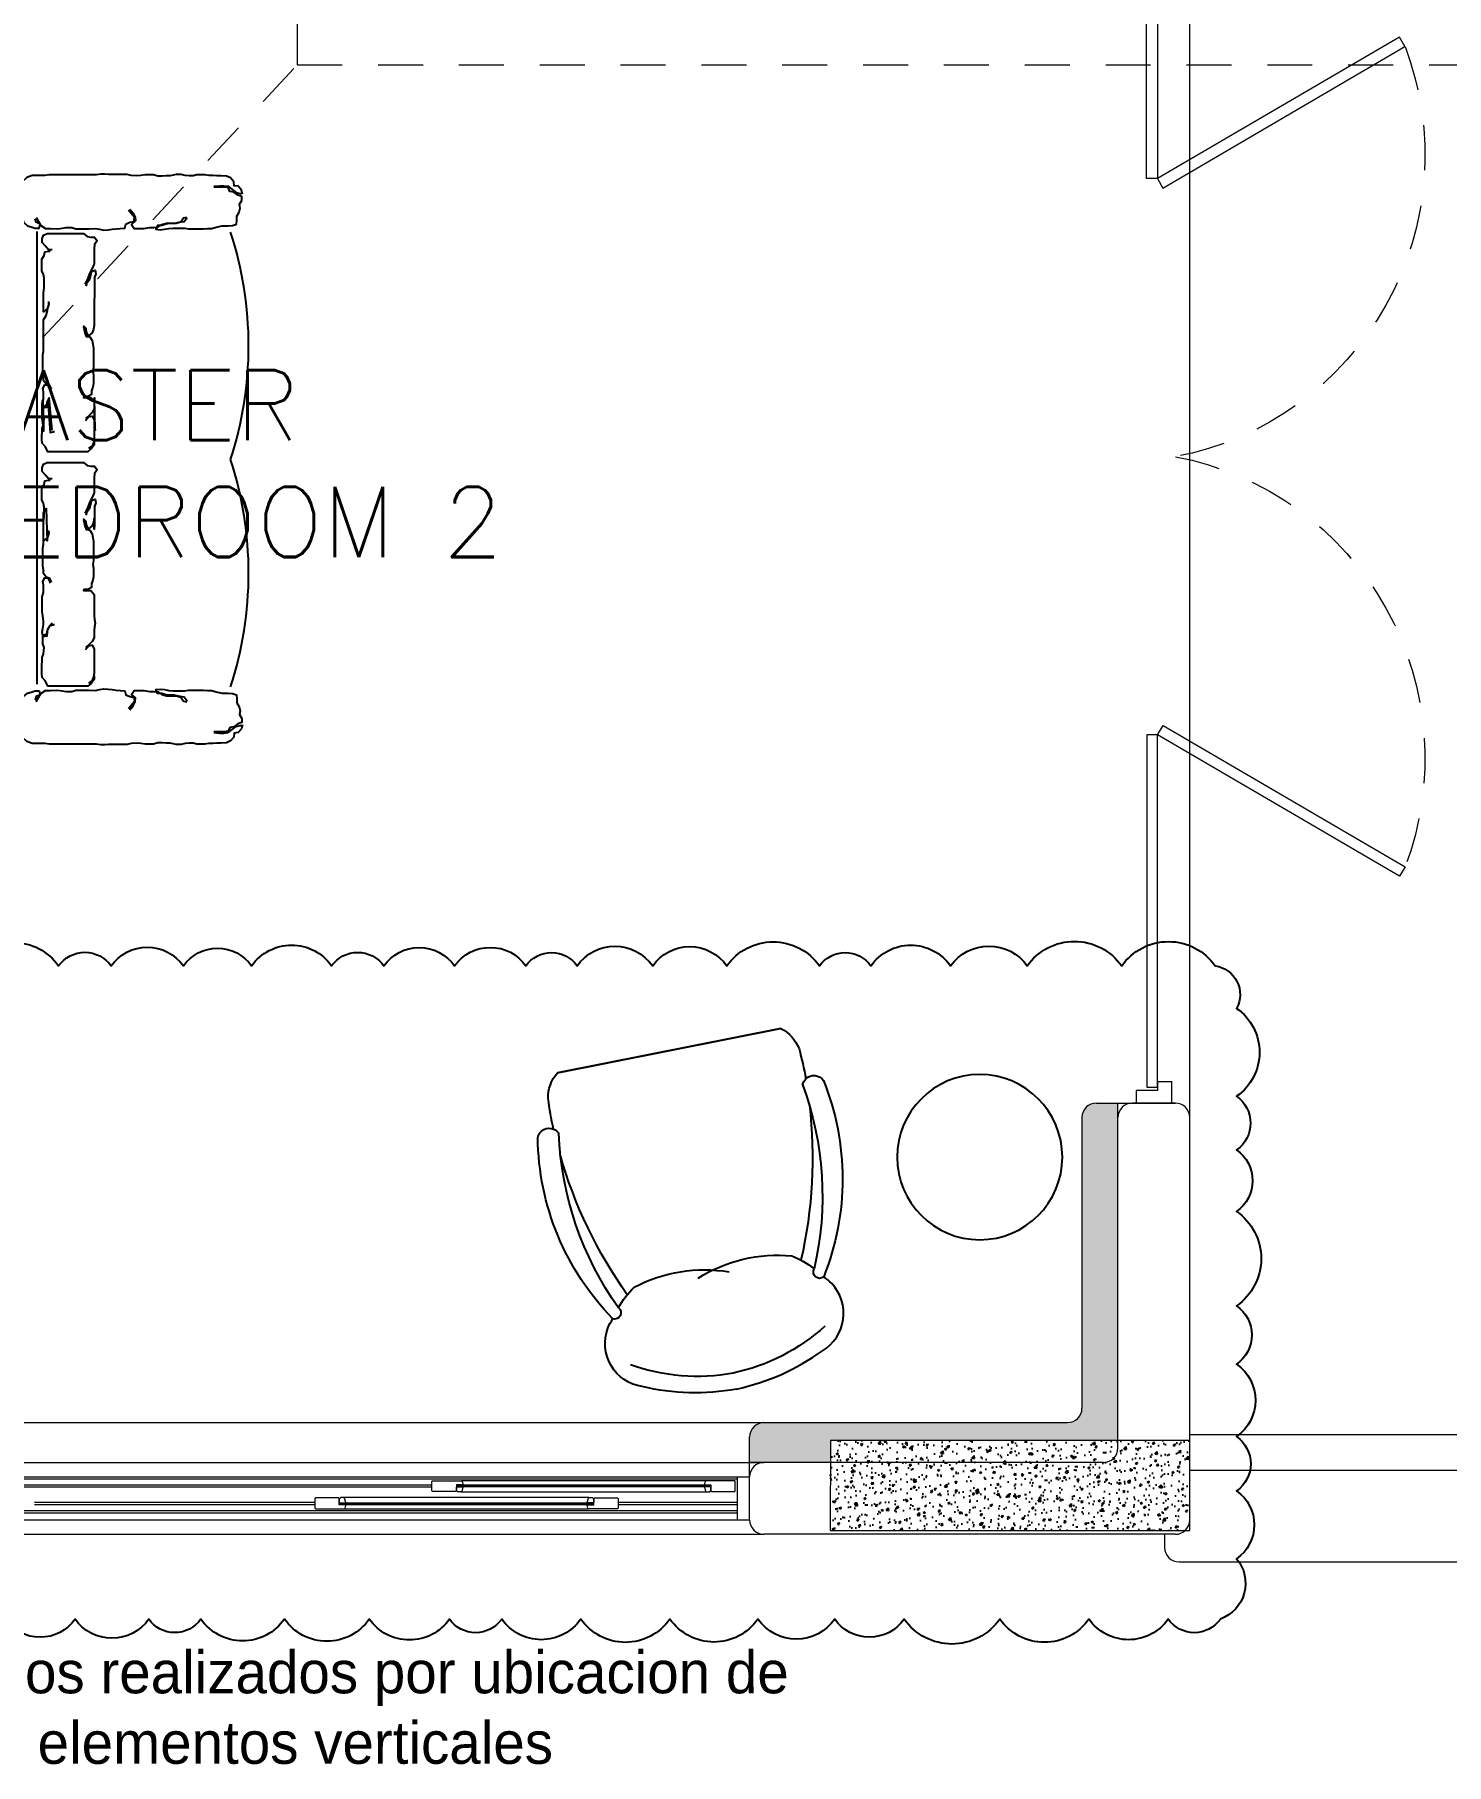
# Model space of a CAD drawing. Header units: metres. Extents: x -232 to 581, y 30 to 789.
# Drawn here: x 236.098 to 240.027, y 656.906 to 661.72 of the extents above; entities that cross this region are included whole.
import ezdxf

# ---------------------------------------------------------------- set-up
doc = ezdxf.new("R2010")
doc.units = ezdxf.units.M
doc.linetypes.add('HIDDEN2', pattern=[0.1875, 0.125, -0.0625])
for name, color, linetype, lineweight in [('A-DOOR', 35, 'Continuous', 5), ('A-WALL', 250, 'Continuous', 20), ('baños', 140, 'Continuous', 0), ('Columnas', 7, 'Continuous', 18), ('cristales', 131, 'Continuous', 0), ('muros bajitos', 252, 'Continuous', 5), ('textos', 7, 'Continuous', 0)]:
    doc.layers.add(name, color=color, linetype=linetype, lineweight=lineweight)
doc.layers.add('HATCH', color=8, linetype='Continuous')
doc.layers.add('MOBILIARIOS', color=252, linetype='Continuous')
doc.layers.add('PISO', color=7, linetype='Continuous', lineweight=5, true_color=0xe6e6e6)
doc.layers.add('Techos 1', color=7, linetype='HIDDEN2', lineweight=9, true_color=0x42391a)
doc.layers.add('RELLENO SECCION', color=8, linetype='Continuous', lineweight=0, transparency=0.4)
doc.styles.get("Standard").update_dxf_attribs({"font": 'arial.ttf'})

# ---------------------------------------------------------------- blocks, each defined once
blk = doc.blocks.new('A$C2f9b60d5')
at = {"layer": 'A-DOOR'}
for p, q in [((0, 0.1005), (0.06, 0.1005)), ((0, 0.1005), (0, 0.0005)), ((0.06, 0.0605), (0.06, 0.1005)), ((3.6, 0.1), (3.54, 0.1)), ((3.54, 0.06), (3.54, 0.1)), ((3.6, 0.1), (3.6, 0)), ((0.035, 0.0605), (0.035, 0.0005)), ((0.06, 0.0605), (0.035, 0.0605)), ((3.54, 0.06), (3.565, 0.06)), ((3.565, 0.06), (3.565, 0)), ((0.035, 0.0005), (0, 0.0005)), ((3.565, 0), (3.6, 0))]:
    blk.add_line(p, q, dxfattribs=at)
for points in [[(0.6314, 0.7341), (1.0247, 0.0604), (1.0509, 0.0757), (0.6576, 0.7494)], [(2.9658, 0.7337), (2.5723, 0.0601), (2.5462, 0.0754), (2.9397, 0.749)], [(0.0446, 0.0605), (1.0247, 0.0604), (1.0247, 0.0301), (0.0446, 0.0302)], [(3.5524, 0.06), (2.5723, 0.0601), (2.5723, 0.0298), (3.5524, 0.0297)]]:
    blk.add_lwpolyline(points, close=True, dxfattribs=at)
at = {"layer": 'A-DOOR', "linetype": 'HIDDEN2'}
for centre, start, end in [((0.96, -0.0488), 10.7613, 110.7488), ((2.637, -0.0491), 69.2325, 169.2199)]:
    blk.add_arc(centre, 0.8536, start, end, dxfattribs=at)
blk = doc.blocks.new('21.11.2025 LN09 2DO NIVEL')
at = {"layer": 'A-DOOR', "color": 18, "true_color": 0x000000}
for p, q in [((273.5135, 140.4015), (276.7935, 140.4015)), ((273.5535, 140.3615), (276.7535, 140.3615)), ((276.7195, 140.2415), (276.7195, 140.3615)), ((273.5875, 140.3555), (276.7195, 140.3555)), ((275.8695, 140.3385), (274.4375, 140.3385)), ((275.8695, 140.3325), (274.4375, 140.3325)), ((275.8695, 140.349), (275.871, 140.3505)), ((275.8695, 140.322), (275.8695, 140.349)), ((275.8695, 140.322), (275.871, 140.3205)), ((275.871, 140.3505), (275.9516, 140.3505)), ((275.936, 140.3205), (275.871, 140.3205)), ((275.9375, 140.322), (275.936, 140.3205)), ((275.955, 140.3395), (275.9375, 140.3395)), ((275.9375, 140.3395), (275.9375, 140.322)), ((275.9375, 140.3365), (275.9425, 140.3365)), ((275.9375, 140.3365), (275.9425, 140.3365)), ((275.9425, 140.3385), (275.9485, 140.3345)), ((275.9425, 140.3345), (275.9485, 140.3385)), ((275.9507, 140.3195), (276.6323, 140.3195)), ((275.9516, 140.3505), (275.9535, 140.349)), ((276.6314, 140.3505), (275.9516, 140.3505)), ((275.9535, 140.349), (275.9555, 140.341)), ((275.9555, 140.34), (275.955, 140.3395)), ((275.9555, 140.341), (275.9555, 140.34)), ((276.6295, 140.349), (276.6275, 140.341)), ((276.6275, 140.341), (276.6275, 140.34)), ((276.6275, 140.34), (276.628, 140.3395)), ((276.628, 140.3395), (276.6455, 140.3395)), ((276.6314, 140.3505), (276.6295, 140.349)), ((276.712, 140.3505), (276.6314, 140.3505)), ((276.6405, 140.3385), (276.6345, 140.3345)), ((276.6405, 140.3345), (276.6345, 140.3385)), ((276.6455, 140.3365), (276.6405, 140.3365)), ((276.6455, 140.3365), (276.6405, 140.3365)), ((276.6455, 140.3395), (276.6455, 140.322)), ((276.6455, 140.322), (276.647, 140.3205)), ((276.647, 140.3205), (276.712, 140.3205)), ((276.7135, 140.349), (276.712, 140.3505)), ((276.712, 140.3205), (276.7135, 140.322)), ((276.7135, 140.322), (276.7135, 140.349)), ((273.5875, 140.2675), (276.7195, 140.2675)), ((274.7635, 140.2905), (275.5435, 140.2905)), ((274.7635, 140.2845), (275.5435, 140.2845)), ((275.545, 140.3025), (275.5435, 140.301)), ((275.5435, 140.301), (275.5435, 140.274)), ((275.5435, 140.274), (275.545, 140.2725)), ((275.61, 140.3025), (275.545, 140.3025)), ((275.545, 140.2725), (275.6256, 140.2725)), ((275.6115, 140.301), (275.61, 140.3025)), ((275.6115, 140.2835), (275.6115, 140.301)), ((275.6115, 140.2865), (275.6165, 140.2865)), ((275.6115, 140.2865), (275.6165, 140.2865)), ((275.629, 140.2835), (275.6115, 140.2835)), ((275.6165, 140.2845), (275.6225, 140.2885)), ((275.6165, 140.2885), (275.6225, 140.2845)), ((276.3063, 140.3035), (275.6247, 140.3035)), ((275.6256, 140.2725), (275.6275, 140.2739)), ((275.6256, 140.2725), (276.3054, 140.2725)), ((275.6275, 140.2739), (275.6295, 140.282)), ((275.6295, 140.283), (275.629, 140.2835)), ((275.6295, 140.282), (275.6295, 140.283)), ((276.3015, 140.283), (276.302, 140.2835)), ((276.3015, 140.282), (276.3015, 140.283)), ((276.3035, 140.2739), (276.3015, 140.282)), ((276.302, 140.2835), (276.3195, 140.2835)), ((276.3054, 140.2725), (276.3035, 140.2739)), ((276.386, 140.2725), (276.3054, 140.2725)), ((276.3145, 140.2845), (276.3085, 140.2885)), ((276.3145, 140.2885), (276.3085, 140.2845)), ((276.3195, 140.2865), (276.3145, 140.2865)), ((276.3195, 140.2865), (276.3145, 140.2865)), ((276.3195, 140.301), (276.321, 140.3025)), ((276.3195, 140.2835), (276.3195, 140.301)), ((276.321, 140.3025), (276.386, 140.3025)), ((276.386, 140.3025), (276.3875, 140.301)), ((276.3875, 140.274), (276.386, 140.2725)), ((276.3875, 140.301), (276.3875, 140.274)), ((276.3875, 140.2905), (276.7195, 140.2905)), ((276.3875, 140.2845), (276.7195, 140.2845)), ((273.5535, 140.2415), (276.7535, 140.2415)), ((273.5875, 140.2615), (276.7195, 140.2615)), ((273.5135, 140.2015), (276.7935, 140.2015))]:
    blk.add_line(p, q, dxfattribs=at)
for points in [[(275.9375, 140.3365), (275.9425, 140.3365), (275.9425, 140.3365), (275.9375, 140.3365)], [(276.6405, 140.3345), (275.9425, 140.3345), (275.9425, 140.3385), (276.6405, 140.3385)], [(276.6405, 140.3385), (275.9425, 140.3385), (275.9425, 140.3345), (276.6405, 140.3345)], [(275.9425, 140.3385), (275.9485, 140.3385), (275.9485, 140.3345), (275.9425, 140.3345)], [(275.955, 140.3395), (275.943, 140.3395), (275.943, 140.3385), (275.955, 140.3385)], [(275.955, 140.3345), (275.943, 140.3345), (275.943, 140.3335), (275.955, 140.3335)], [(275.9485, 140.3385), (275.9535, 140.3385), (275.9535, 140.3345), (275.9485, 140.3345)], [(276.628, 140.3395), (276.64, 140.3395), (276.64, 140.3385), (276.628, 140.3385)], [(276.628, 140.3345), (276.64, 140.3345), (276.64, 140.3335), (276.628, 140.3335)], [(276.6345, 140.3385), (276.6295, 140.3385), (276.6295, 140.3345), (276.6345, 140.3345)], [(276.6405, 140.3385), (276.6345, 140.3385), (276.6345, 140.3345), (276.6405, 140.3345)], [(276.6455, 140.3365), (276.6405, 140.3365), (276.6405, 140.3365), (276.6455, 140.3365)], [(275.6115, 140.2865), (275.6165, 140.2865), (275.6165, 140.2865), (275.6115, 140.2865)], [(275.6165, 140.2845), (275.6225, 140.2845), (275.6225, 140.2885), (275.6165, 140.2885)], [(275.6165, 140.2885), (276.3145, 140.2885), (276.3145, 140.2845), (275.6165, 140.2845)], [(275.6165, 140.2845), (276.3145, 140.2845), (276.3145, 140.2885), (275.6165, 140.2885)], [(275.629, 140.2885), (275.617, 140.2885), (275.617, 140.2895), (275.629, 140.2895)], [(275.629, 140.2835), (275.617, 140.2835), (275.617, 140.2845), (275.629, 140.2845)], [(275.6225, 140.2845), (275.6275, 140.2845), (275.6275, 140.2885), (275.6225, 140.2885)], [(276.302, 140.2885), (276.314, 140.2885), (276.314, 140.2895), (276.302, 140.2895)], [(276.302, 140.2835), (276.314, 140.2835), (276.314, 140.2845), (276.302, 140.2845)], [(276.3085, 140.2845), (276.3035, 140.2845), (276.3035, 140.2885), (276.3085, 140.2885)], [(276.3145, 140.2845), (276.3085, 140.2845), (276.3085, 140.2885), (276.3145, 140.2885)], [(276.3195, 140.2865), (276.3145, 140.2865), (276.3145, 140.2865), (276.3195, 140.2865)]]:
    blk.add_lwpolyline(points, close=True, dxfattribs=at)
for points in [[(275.9397, 140.321, 0.341999), (275.9377, 140.3225), (275.9375, 140.3228), (275.9375, 140.3325), (275.9385, 140.3335), (275.9555, 140.3335), (275.9555, 140.333), (275.9522, 140.3206, -0.339454), (275.9507, 140.3195), (275.9416, 140.3195, -0.341999)], [(276.6434, 140.321, -0.341999), (276.6453, 140.3225), (276.6455, 140.3228), (276.6455, 140.3325), (276.6445, 140.3335), (276.6275, 140.3335), (276.6275, 140.333), (276.6308, 140.3206, 0.339454), (276.6323, 140.3195), (276.6414, 140.3195, 0.341999)], [(275.6137, 140.302, -0.341999), (275.6117, 140.3005), (275.6115, 140.3001), (275.6115, 140.2905), (275.6125, 140.2895), (275.6295, 140.2895), (275.6295, 140.29), (275.6262, 140.3023, 0.339454), (275.6247, 140.3035), (275.6156, 140.3035, 0.341999)], [(276.3174, 140.302, 0.341999), (276.3193, 140.3005), (276.3195, 140.3001), (276.3195, 140.2905), (276.3185, 140.2895), (276.3015, 140.2895), (276.3015, 140.29), (276.3048, 140.3023, -0.339454), (276.3063, 140.3035), (276.3154, 140.3035, -0.341999)]]:
    blk.add_lwpolyline(points, format="xyb", close=True, dxfattribs=at)
at = {"layer": 'A-WALL', "color": 18, "true_color": 0x000000}
for p, q in [((277.9385, 141.4014), (277.8185, 141.4014)), ((277.8485, 141.4014), (277.9085, 141.4014)), ((277.7785, 140.4414), (277.7785, 141.3614)), ((277.9785, 140.2414), (277.9785, 141.3614)), ((276.7536, 140.2414), (276.7536, 140.3614)), ((277.7385, 140.4014), (276.7936, 140.4014)), ((277.9385, 140.2014), (276.7936, 140.2014))]:
    blk.add_line(p, q, dxfattribs=at)
for centre, start, end in [((277.8185, 141.3614), 90, 180), ((277.9385, 141.3614), 0, 90), ((277.7385, 140.4414), 270, 0), ((276.7936, 140.3614), 90, 180), ((276.7936, 140.2414), 180, 270), ((277.9385, 140.2414), 270, 0)]:
    blk.add_arc(centre, 0.04, start, end, dxfattribs=at)
at = {"layer": 'cristales', "color": 18, "true_color": 0x000000, "const_width": 0.004}
for points in [[(276.6295, 140.3365), (275.9535, 140.3365)], [(275.6275, 140.2865), (276.3035, 140.2865)]]:
    blk.add_lwpolyline(points, dxfattribs=at)
at = {"layer": 'muros bajitos', "color": 18, "true_color": 0x000000}
for p, q in [((282.3785, 140.4786), (277.9785, 140.4786)), ((282.3785, 140.3786), (277.9785, 140.3786))]:
    blk.add_line(p, q, dxfattribs=at)
at = {"layer": 'PISO', "color": 18, "true_color": 0x000000}
for p, q in [((277.9785, 141.3391), (277.9785, 145.0637)), ((277.9085, 140.2014), (277.9085, 140.1646)), ((277.9485, 140.1246), (283.0135, 140.1246))]:
    blk.add_line(p, q, dxfattribs=at)
blk.add_arc((277.9485, 140.1646), 0.04, 180, 270, dxfattribs=at)
at = {"layer": 'Techos 1', "color": 18, "true_color": 0x000000}
blk.add_line((274.4785, 143.2014), (275.4945, 144.2906), dxfattribs=at)
blk.add_lwpolyline([(278.8893, 156.1123), (275.4945, 156.1123), (275.4945, 144.2906), (278.8893, 144.2906)], close=True, dxfattribs=at)
at = {"color": 18, "true_color": 0x000000, "xscale": -1, "rotation": 270}
blk.add_blockref('A$C2f9b60d5', (277.8285, 141.4014), dxfattribs=at)
at = {"layer": 'baños', "color": 18, "linetype": 'Continuous', "true_color": 0x000000, "flags": 8}
for tag, p in [('TRADENAME', (265.5139, 159.7825, 0)), ('MODELNUMBER', (265.5139, 159.7825, 0)), ('PRODUCT', (265.5139, 159.7825, 0)), ('MATERIAL', (265.5139, 159.7824, 0)), ('MODELNUMBER', (266.6886, 159.7825, 0)), ('PRODUCT', (266.6886, 159.7825, 0)), ('TRADENAME', (266.6886, 159.7825, 0)), ('MATERIAL', (266.6886, 159.7824, 0))]:
    blk.add_attdef(tag, p, '', height=0.0000254, rotation=180.0001, dxfattribs=at)
at = {"layer": 'textos', "color": 18, "true_color": 0x000000, "insert": (274.5124, 142.9209), "char_height": 0.195, "width": 2.245131, "attachment_point": 7}
blk.add_mtext('{\\Fromans|c0;MASTER BEDROOM 2}', dxfattribs=at)
blk = doc.blocks.new('A$Ca3ef8f56')
at = {"layer": 'MOBILIARIOS'}
for p, q in [((0.0032, 0.1527), (0.0032, 1.4519)), ((0.0532, 0.1694), (0.0532, 1.4284))]:
    blk.add_line(p, q, dxfattribs=at)
for points in [[(0.6249, 1.5324), (0.6212, 1.5434), (0.6126, 1.5544), (0.6016, 1.5556), (0.6004, 1.5666), (0.5906, 1.5776), (0.5796, 1.5825), (0.5637, 1.5837), (0.5527, 1.5837), (0.5417, 1.5849), (0.5307, 1.5849), (0.5197, 1.5862), (0.4977, 1.5862), (0.4867, 1.5837), (0.4757, 1.5837), (0.4647, 1.5849), (0.4537, 1.5874), (0.4402, 1.5874), (0.4231, 1.5837), (0.4121, 1.5837), (0.4011, 1.5825), (0.3889, 1.5825), (0.3766, 1.5862), (0.3534, 1.5862), (0.3412, 1.5849), (0.3302, 1.5837), (0.3143, 1.5849), (0.3033, 1.5874), (0.2519, 1.5874), (0.2409, 1.5886), (0.2299, 1.5886), (0.2177, 1.5862), (0.0868, 1.5862), (0.0746, 1.5849), (0.0391, 1.5849), (0.0245, 1.5788), (0.0122, 1.5678), (0.0086, 1.5568), (0.0061, 1.5446), (0.0037, 1.5336), (0, 1.5226), (0, 1.5116), (0.0012, 1.5006), (0.0024, 1.4884), (0.0024, 1.4774), (0.011, 1.4652), (0.0147, 1.4542), (0.0257, 1.4445), (0.0367, 1.442), (0.0477, 1.4383), (0.0587, 1.4383), (0.0611, 1.4493), (0.0501, 1.4542), (0.0477, 1.464)], [(0.4708, 1.4664), (0.4622, 1.4554), (0.4512, 1.4542), (0.4341, 1.4506), (0.4231, 1.4506), (0.4109, 1.4493), (0.3999, 1.4457), (0.3876, 1.4457), (0.3828, 1.4347), (0.395, 1.4335), (0.4072, 1.4347), (0.4194, 1.4371), (0.4317, 1.4383), (0.4635, 1.4383), (0.4745, 1.4359), (0.516, 1.4359), (0.527, 1.4371), (0.5381, 1.4371), (0.5552, 1.442), (0.5674, 1.4445), (0.5845, 1.4445), (0.5968, 1.4457), (0.6078, 1.4493), (0.609, 1.4603), (0.609, 1.4713), (0.6151, 1.4823), (0.6175, 1.4933), (0.6163, 1.5043), (0.6224, 1.5153), (0.6224, 1.5263), (0.6114, 1.53), (0.6004, 1.5385), (0.5894, 1.5397), (0.5845, 1.5507), (0.5735, 1.552), (0.5442, 1.552)], [(0.5442, 1.5544), (0.5613, 1.5556), (0.5723, 1.5556), (0.5845, 1.5544), (0.5955, 1.5458), (0.6065, 1.5373), (0.6175, 1.5348), (0.6212, 1.5348)], [(0.0501, 1.4677), (0.0563, 1.4567), (0.0636, 1.4457), (0.0758, 1.4371), (0.0905, 1.4371), (0.1064, 1.4359), (0.1174, 1.4371), (0.1333, 1.4396), (0.1492, 1.4396), (0.1602, 1.4359), (0.1981, 1.4359), (0.2152, 1.4371), (0.2262, 1.4347), (0.2385, 1.4322), (0.2507, 1.4335), (0.2617, 1.4347), (0.2727, 1.4359), (0.2837, 1.4371), (0.2972, 1.4383), (0.2996, 1.4493), (0.3106, 1.4542), (0.3216, 1.4567), (0.3241, 1.4677), (0.3143, 1.4787), (0.3069, 1.4884)], [(0.3106, 1.4909), (0.3204, 1.4799), (0.3253, 1.4689), (0.3265, 1.4579), (0.3155, 1.4481), (0.3228, 1.4371), (0.3497, 1.4371), (0.3656, 1.4396), (0.3779, 1.4396), (0.3889, 1.4408), (0.3999, 1.4481), (0.4133, 1.4518), (0.4402, 1.4518), (0.4525, 1.4554), (0.4598, 1.4664), (0.4696, 1.4689)], [(0.0946, 1.3772), (0.0844, 1.3772), (0.0759, 1.3874), (0.0673, 1.3976), (0.0673, 1.4078), (0.0708, 1.4181), (0.081, 1.4232), (0.1822, 1.4232), (0.1924, 1.4146), (0.2026, 1.4129), (0.2129, 1.4129), (0.2197, 1.4027), (0.2129, 1.3925), (0.2112, 1.3806), (0.2112, 1.3397), (0.2078, 1.3294), (0.2026, 1.3192), (0.1975, 1.309), (0.1941, 1.2988), (0.189, 1.2885), (0.1856, 1.2817)], [(0.0844, 1.234), (0.0844, 1.2238), (0.081, 1.2135), (0.0708, 1.205), (0.0708, 1.2579), (0.0725, 1.2715), (0.0725, 1.2988), (0.0708, 1.309), (0.0656, 1.3192), (0.0656, 1.3516), (0.0725, 1.3618), (0.0742, 1.372), (0.0844, 1.3737), (0.0895, 1.3737)], [(0.189, 1.2766), (0.1924, 1.2868), (0.1992, 1.2971), (0.2026, 1.3073), (0.2044, 1.3175), (0.2146, 1.3209), (0.2163, 1.3107), (0.2129, 1.3005), (0.2129, 1.2476), (0.2112, 1.2374), (0.2112, 1.1675), (0.2095, 1.1573), (0.2061, 1.1471), (0.1958, 1.1385), (0.1907, 1.1488), (0.189, 1.159), (0.1822, 1.1658)], [(0.0929, 0.9903), (0.0878, 1.0005), (0.0776, 1.0039), (0.0708, 1.0141), (0.0708, 1.0244), (0.069, 1.0346), (0.069, 1.0857), (0.0708, 1.0959), (0.0708, 1.1829), (0.0776, 1.1948), (0.081, 1.205), (0.0827, 1.2152), (0.0861, 1.2272), (0.0861, 1.2289)], [(0.1822, 1.1641), (0.1856, 1.1471), (0.189, 1.1368), (0.1992, 1.1351), (0.2061, 1.1249), (0.2078, 1.1147), (0.2095, 1.1028), (0.2095, 1.0499), (0.2078, 1.0397), (0.2095, 1.0295), (0.2095, 1.0056), (0.2078, 0.9954), (0.2044, 0.9852), (0.2044, 0.9749), (0.1941, 0.9698), (0.1839, 0.9698), (0.1822, 0.9664), (0.2026, 0.9664), (0.2112, 0.9562), (0.2112, 0.8965), (0.2129, 0.8863), (0.2146, 0.8761), (0.2129, 0.9659), (0.2112, 0.9556), (0.2112, 0.9352), (0.2061, 0.925), (0.1958, 0.9147), (0.1873, 0.9079)], [(0.0946, 0.8761), (0.0861, 0.9659), (0.081, 0.9556), (0.0793, 0.9454), (0.069, 0.9403), (0.0673, 0.9505), (0.069, 0.9607), (0.0708, 0.8727), (0.0708, 0.8829), (0.069, 0.8965), (0.0673, 0.9085), (0.0673, 0.9494), (0.0708, 0.9613), (0.0708, 0.9818), (0.069, 0.992), (0.0742, 1.0022), (0.0844, 1.0005), (0.0878, 0.9903), (0.0895, 0.9869)], [(0.2112, 0.8449), (0.2112, 0.8346), (0.2044, 0.8244), (0.1941, 0.8159), (0.0827, 0.8159), (0.0759, 0.8295), (0.0673, 0.8397), (0.0656, 0.85), (0.0656, 0.8602), (0.0673, 0.8704), (0.0673, 0.8806), (0.0708, 0.8909), (0.0725, 0.9079), (0.069, 0.9181), (0.069, 0.9386), (0.081, 0.9403), (0.0827, 0.959), (0.0895, 0.8693), (0.0998, 0.871), (0.0981, 0.8744)], [(0.1873, 0.9028), (0.1958, 0.913), (0.2061, 0.9147), (0.2112, 0.9045), (0.2112, 0.8517), (0.2095, 0.8414), (0.2061, 0.8312), (0.1958, 0.8244)], [(0.0946, 0.74), (0.0844, 0.74), (0.0759, 0.7502), (0.0673, 0.7604), (0.0673, 0.7707), (0.0708, 0.7809), (0.081, 0.786), (0.1822, 0.786), (0.1924, 0.7775), (0.2026, 0.7758), (0.2129, 0.7758), (0.2197, 0.7656), (0.2129, 0.7553), (0.2112, 0.7434), (0.2112, 0.7025), (0.2078, 0.6923), (0.2026, 0.6821), (0.1975, 0.6718), (0.1941, 0.6616), (0.189, 0.6514), (0.1856, 0.6446)], [(0.0844, 0.5968), (0.0844, 0.5866), (0.081, 0.5764), (0.0708, 0.5679), (0.0708, 0.6207), (0.0725, 0.6343), (0.0725, 0.6616), (0.0708, 0.6718), (0.0656, 0.6821), (0.0656, 0.7144), (0.0725, 0.7247), (0.0742, 0.7349), (0.0844, 0.7366), (0.0895, 0.7366)], [(0.189, 0.6394), (0.1924, 0.6497), (0.1992, 0.6599), (0.2026, 0.6701), (0.2044, 0.6803), (0.2146, 0.6838), (0.2163, 0.6735), (0.2129, 0.6633), (0.2129, 0.6105), (0.2112, 0.6002), (0.2112, 0.6304), (0.2095, 0.6201), (0.2061, 0.6099), (0.1958, 0.6014), (0.1907, 0.6116), (0.189, 0.6218), (0.1822, 0.6287)], [(0.0929, 0.4531), (0.0878, 0.4633), (0.0776, 0.4668), (0.0708, 0.477), (0.0708, 0.4872), (0.069, 0.4974), (0.069, 0.5486), (0.0708, 0.5588), (0.0708, 0.6457), (0.0776, 0.6576), (0.081, 0.5679), (0.0827, 0.5781), (0.0861, 0.59), (0.0861, 0.5917)], [(0.1822, 0.627), (0.1856, 0.6099), (0.189, 0.5997), (0.1992, 0.598), (0.2061, 0.5878), (0.2078, 0.5775), (0.2095, 0.5656), (0.2095, 0.5128), (0.2078, 0.5025), (0.2095, 0.4923), (0.2095, 0.4685), (0.2078, 0.4582), (0.2044, 0.448), (0.2044, 0.4378), (0.1941, 0.4327), (0.1839, 0.4327), (0.1822, 0.4293), (0.2026, 0.4293), (0.2112, 0.419), (0.2112, 0.3594), (0.2129, 0.3492), (0.2146, 0.3389), (0.2129, 0.3287), (0.2112, 0.3185), (0.2112, 0.298), (0.2061, 0.2878), (0.1958, 0.2776), (0.1873, 0.2708)], [(0.0946, 0.3389), (0.0861, 0.3287), (0.081, 0.3185), (0.0793, 0.3083), (0.069, 0.3031), (0.0673, 0.3134), (0.069, 0.3236), (0.0708, 0.3355), (0.0708, 0.3457), (0.069, 0.3594), (0.0673, 0.3713), (0.0673, 0.4122), (0.0708, 0.4241), (0.0708, 0.4446), (0.069, 0.4548), (0.0742, 0.465), (0.0844, 0.4633), (0.0878, 0.4531), (0.0895, 0.4497)], [(0.2112, 0.1926), (0.2112, 0.1824), (0.2044, 0.1721), (0.1941, 0.1636), (0.0827, 0.1636), (0.0759, 0.1772), (0.0673, 0.1875), (0.0656, 0.1977), (0.0656, 0.223), (0.0673, 0.2333), (0.0673, 0.2435), (0.0708, 0.2537), (0.0725, 0.2708), (0.069, 0.281), (0.069, 0.3014), (0.081, 0.3031), (0.0827, 0.3219), (0.0895, 0.3321), (0.0998, 0.3338), (0.0981, 0.3372)], [(0.1873, 0.2656), (0.1958, 0.2759), (0.2061, 0.2776), (0.2112, 0.2673), (0.2112, 0.1994), (0.2095, 0.1892), (0.2061, 0.179), (0.1958, 0.1721)], [(0.6249, 0.0562), (0.6212, 0.0452), (0.6126, 0.0342), (0.6016, 0.033), (0.6004, 0.022), (0.5906, 0.011), (0.5796, 0.0061), (0.5637, 0.0049), (0.5527, 0.0049), (0.5417, 0.0037), (0.5307, 0.0037), (0.5197, 0.0024), (0.4977, 0.0024), (0.4867, 0.0049), (0.4757, 0.0049), (0.4647, 0.0037), (0.4537, 0.0012), (0.4402, 0.0012), (0.4231, 0.0049), (0.4121, 0.0049), (0.4011, 0.0061), (0.3889, 0.0061), (0.3766, 0.0024), (0.3534, 0.0024), (0.3412, 0.0037), (0.3302, 0.0049), (0.3143, 0.0037), (0.3033, 0.0012), (0.2519, 0.0012), (0.2409, 0), (0.2299, 0), (0.2177, 0.0024), (0.0868, 0.0024), (0.0746, 0.0037), (0.0391, 0.0037), (0.0245, 0.0098), (0.0122, 0.0208), (0.0086, 0.0318), (0.0061, 0.044), (0.0037, 0.055), (0, 0.066), (0, 0.077), (0.0012, 0.088), (0.0024, 0.1002), (0.0024, 0.1112), (0.011, 0.1234), (0.0147, 0.1344), (0.0257, 0.1441), (0.0367, 0.1466), (0.0477, 0.1503), (0.0587, 0.1503), (0.0611, 0.1393), (0.0501, 0.1344), (0.0477, 0.1246)], [(0.0501, 0.1209), (0.0563, 0.1319), (0.0636, 0.1429), (0.0758, 0.1515), (0.0905, 0.1515), (0.1064, 0.1527), (0.1174, 0.1515), (0.1333, 0.149), (0.1492, 0.149), (0.1602, 0.1527), (0.1981, 0.1527), (0.2152, 0.1515), (0.2262, 0.1539), (0.2385, 0.1564), (0.2507, 0.1551), (0.2617, 0.1539), (0.2727, 0.1527), (0.2837, 0.1515), (0.2972, 0.1503), (0.2996, 0.1393), (0.3106, 0.1344), (0.3216, 0.1319), (0.3241, 0.1209), (0.3143, 0.1099), (0.3069, 0.1002)], [(0.3106, 0.0977), (0.3204, 0.1087), (0.3253, 0.1197), (0.3265, 0.1307), (0.3155, 0.1405), (0.3228, 0.1515), (0.3497, 0.1515), (0.3656, 0.149), (0.3779, 0.149), (0.3889, 0.1478), (0.3999, 0.1405), (0.4133, 0.1368), (0.4402, 0.1368), (0.4525, 0.1332), (0.4598, 0.1222), (0.4696, 0.1197)], [(0.4708, 0.1222), (0.4622, 0.1332), (0.4512, 0.1344), (0.4341, 0.138), (0.4231, 0.138), (0.4109, 0.1393), (0.3999, 0.1429), (0.3876, 0.1429), (0.3828, 0.1539), (0.395, 0.1551), (0.4072, 0.1539), (0.4194, 0.1515), (0.4317, 0.1503), (0.4635, 0.1503), (0.4745, 0.1527), (0.516, 0.1527), (0.527, 0.1515), (0.5381, 0.1515), (0.5552, 0.1466), (0.5674, 0.1441), (0.5845, 0.1441), (0.5968, 0.1429), (0.6078, 0.1393), (0.609, 0.1283), (0.609, 0.1173), (0.6151, 0.1063), (0.6175, 0.0953), (0.6163, 0.0843), (0.6224, 0.0733), (0.6224, 0.0623), (0.6114, 0.0586), (0.6004, 0.0501), (0.5894, 0.0489), (0.5845, 0.0379), (0.5735, 0.0366), (0.5442, 0.0366)], [(0.5442, 0.0342), (0.5613, 0.033), (0.5723, 0.033), (0.5845, 0.0342), (0.5955, 0.0428), (0.6065, 0.0513), (0.6175, 0.0537), (0.6212, 0.0537)]]:
    blk.add_lwpolyline(points, dxfattribs=at)
for centre in [(-0.3846, 1.1107), (-0.3846, 0.4779)]:
    blk.add_arc(centre, 1.0261, 342.0399, 17.9601, dxfattribs=at)
blk = doc.blocks.new('A$Ca77e88c0')
at = {"layer": 'MOBILIARIOS', "linetype": 'Continuous'}
for p, q in [((0, 1.3457), (0.2432, 0.761)), ((0.2435, 0.7603), (0, 1.3457))]:
    blk.add_line(p, q, dxfattribs=at)
for points in [[(1.0081, 1.4216, 0.103931), (0.8565, 1.6353, 0.481643), (0.668, 1.624, 0.047693), (0.6541, 1.5985, 0.047693)], [(1.0081, 1.4216, -0.103931), (1.0528, 1.1635, -0.481643), (0.9119, 1.0378, -0.047693), (0.884, 1.0459, -0.047693)]]:
    blk.add_lwpolyline(points, format="xyb", dxfattribs=at)
blk.add_circle((0.8492, 0.4996), 0.2299, dxfattribs=at)
for centre, radius, start, end in [((0.5212, 0.8742), 0.7364, 79.5964, 123.1415), ((0.6434, 1.5847), 0.0175, 250.4542, 52.0587), ((0.6434, 1.5847), 0.0175, 250.4542, 52.0587), ((0.4617, 1.1866), 0.5495, 23.3314, 53.5948), ((0.4617, 1.1866), 0.5495, 23.3314, 53.5948), ((0.612, 0.6674), 0.9011, 88.3763, 121.4796), ((0.612, 0.6674), 0.9011, 88.3763, 121.4796), ((0.8583, 1.4567), 0.2476, 153.2165, 169.9182), ((0.8583, 1.4567), 0.2476, 153.2165, 169.9182), ((0.5865, 0.2493), 1.2787, 88.4542, 107.9351), ((0.5865, 0.2493), 1.2787, 88.4542, 107.9351), ((1.0281, 1.5426), 0.4158, 185.8786, 223.4033), ((1.0281, 1.5426), 0.4158, 185.8786, 223.4033), ((0.1421, 1.4684), 0.0325, 136.3787, 235.7351), ((0.0995, 1.3192), 0.1029, 121.9514, 165.0616), ((0.4823, 0.53), 0.9795, 111.4631, 116.5118), ((0.1421, 1.4684), 0.0325, 235.6979, 268.7539), ((0.4562, 1.1998), 0.5495, 351.575, 21.8384), ((0.4562, 1.1998), 0.5495, 351.575, 21.8384), ((1.108, 1.3505), 0.4158, 181.7665, 219.2912), ((-0.1206, 1.9492), 1.2787, 297.2347, 316.7156), ((-0.1206, 1.9492), 1.2787, 297.2347, 316.7156), ((0.9273, 1.2907), 0.2476, 235.2516, 251.9533), ((0.9273, 1.2907), 0.2476, 235.2516, 251.9533), ((0.8666, 1.048), 0.0175, 353.1111, 154.7156), ((0.8666, 1.048), 0.0175, 353.1111, 154.7156), ((0.1939, 1.6724), 0.9011, 283.6902, 316.7935), ((0.1939, 1.6724), 0.9011, 283.6902, 316.7935), ((0.2766, 1.4622), 0.7364, 282.0283, 325.5734), ((0.0052, 1.6774), 0.9795, 288.6412, 293.6898), ((0.4307, 0.7745), 0.0325, 169.4347, 268.7911), ((0.4307, 0.7745), 0.0325, 136.3787, 169.4347), ((0.4307, 0.7745), 0.0325, 136.3787, 169.4347), ((0.2948, 0.8495), 0.1029, 240.0914, 283.2016)]:
    blk.add_arc(centre, radius, start, end, dxfattribs=at)
blk = doc.blocks.new('A$C89702949')
at = {"layer": 'HATCH'}
h = blk.add_hatch(dxfattribs=at)
h.set_pattern_fill('AR-CONC', color=256, scale=0.00032)
h.set_pattern_definition([(50, (114.33107, 55.238796), (0.058299094, -0.005100507), [0.006096, -0.067056]), (355, (114.33107, 55.238796), (-0.011277895, 0.06113819), [0.0048768, -0.053644987]), (100.451445, (114.33593, 55.23837), (0.0470212, 0.05603768), [0.005180803, -0.056988878]), (46.1842, (114.33107, 55.25505), (0.086745293, -0.013453545), [0.009144, -0.100584]), (96.63556, (114.3383, 55.25393), (0.07596932, 0.07917636), [0.00777121, -0.085483395]), (351.18415, (114.33107, 55.25505), (0.07596932, 0.07917636), [0.00731519, -0.080467114]), (21, (114.3392, 55.25099), (0.048516605, -0.032724863), [0.006096, -0.067056]), (326, (114.3392, 55.25099), (0.01977665, 0.05894015), [0.0048768, -0.0536448]), (71.451445, (114.34324, 55.24826), (0.068293254, 0.026215286), [0.005180803, -0.05698878]), (37.5, (114.331071, 55.238796), (0.000988353, 0.0270576124), [0, -0.05299456, 0, -0.0544576, 0, -0.053848]), (7.5, (114.33107, 55.238796), (0.021382292, 0.032057784), [0, -0.03104896, 0, -0.05177536, 0, -0.0205232]), (327.5, (114.312946, 55.238796), (0.0433889905, -0.001833198), [0, -0.02032, 0, -0.0633984, 0, -0.0841248]), (317.5, (114.304818, 55.238796), (0.047401338, 0.008136477), [0, -0.026416, 0, -0.04210304, 0, -0.0597408])])
h.paths.add_polyline_path([(19.95, 0), (19.9496, 0.25), (20.7, 0.25), (20.7004, 0.25), (20.9496, 0.25), (20.9496, 0)])
at = {"layer": 'Columnas'}
blk.add_lwpolyline([(19.95, 0), (20.95, 0), (20.95, 0.25), (20.7, 0.25), (20.7, 0.25), (19.95, 0.25), (19.9495, 0)], dxfattribs=at)
blk = doc.blocks.new('20.03.2026 LN 09 SEGUNDO NIVEL ARQ')
at = {"layer": 'RELLENO SECCION'}
h = blk.add_hatch(color=5, dxfattribs=at)
h.dxf.hatch_style = 1
edge = h.paths.add_edge_path()
edge.add_arc((95.9059, -62.1477), 0.04, 270, 360, ccw=False)
edge.add_line((95.9059, -62.1877), (95.0609, -62.1877))
edge.add_arc((95.0609, -62.2277), 0.04, 90, 180)
edge.add_line((95.0209, -62.2277), (95.0209, -62.2986))
edge.add_line((95.0209, -62.2986), (95.2458, -62.2986))
edge.add_line((95.2458, -62.2986), (95.2459, -62.2377))
edge.add_line((95.2459, -62.2377), (95.9959, -62.2377))
edge.add_line((95.9959, -62.2377), (96.0459, -62.2377))
edge.add_line((96.0459, -62.2377), (96.0459, -61.2986))
edge.add_line((96.0459, -61.2986), (95.9859, -61.2986))
edge.add_arc((95.9859, -61.3386), 0.04, 90, 180)
edge.add_line((95.9459, -61.3386), (95.9459, -62.1477))
edge = h.paths.add_edge_path()
edge.add_arc((91.7809, -62.2277), 0.04, 360, 450)
edge.add_line((91.7809, -62.1877), (91.3959, -62.1877))
edge.add_line((91.3959, -62.1877), (91.3959, -62.2986))
edge.add_line((91.3959, -62.2986), (91.8209, -62.2986))
edge.add_line((91.8209, -62.2986), (91.8209, -62.2277))
at = {"layer": 'A-DOOR', "color": 5}
for p, q in [((91.8209, -62.2986), (95.021, -62.2986)), ((91.8209, -62.3386), (95.0209, -62.3386)), ((91.8549, -62.3446), (94.9869, -62.3446)), ((94.1369, -62.3616), (92.7049, -62.3616)), ((94.1369, -62.3676), (92.7049, -62.3676)), ((94.1369, -62.3511), (94.1384, -62.3496)), ((94.1369, -62.3781), (94.1369, -62.3511)), ((94.1369, -62.3781), (94.1384, -62.3796)), ((94.1384, -62.3496), (94.2191, -62.3496)), ((94.2034, -62.3796), (94.1384, -62.3796)), ((94.2049, -62.3781), (94.2034, -62.3796)), ((94.2224, -62.3606), (94.2049, -62.3606)), ((94.2049, -62.3606), (94.2049, -62.3781)), ((94.2049, -62.3636), (94.2099, -62.3636)), ((94.2049, -62.3636), (94.2099, -62.3636)), ((94.2099, -62.3616), (94.2159, -62.3656)), ((94.2099, -62.3656), (94.2159, -62.3616)), ((94.2182, -62.3806), (94.8997, -62.3806)), ((94.2191, -62.3496), (94.2209, -62.3511)), ((94.8988, -62.3496), (94.2191, -62.3496)), ((94.2209, -62.3511), (94.2229, -62.3591)), ((94.2229, -62.3601), (94.2224, -62.3606)), ((94.2229, -62.3591), (94.2229, -62.3601)), ((94.8969, -62.3511), (94.8949, -62.3591)), ((94.8949, -62.3591), (94.8949, -62.3601)), ((94.8949, -62.3601), (94.8954, -62.3606)), ((94.8954, -62.3606), (94.9129, -62.3606)), ((94.8988, -62.3496), (94.8969, -62.3511)), ((94.9794, -62.3496), (94.8988, -62.3496)), ((94.9079, -62.3616), (94.9019, -62.3656)), ((94.9079, -62.3656), (94.9019, -62.3616)), ((94.9129, -62.3636), (94.9079, -62.3636)), ((94.9129, -62.3636), (94.9079, -62.3636)), ((94.9129, -62.3606), (94.9129, -62.3781)), ((94.9129, -62.3781), (94.9144, -62.3796)), ((94.9144, -62.3796), (94.9794, -62.3796)), ((94.9809, -62.3511), (94.9794, -62.3496)), ((94.9794, -62.3796), (94.9809, -62.3781)), ((94.9809, -62.3781), (94.9809, -62.3511)), ((94.9869, -62.4586), (94.9869, -62.3386)), ((93.0309, -62.4096), (93.8109, -62.4096)), ((93.0309, -62.4156), (93.8109, -62.4156)), ((93.8124, -62.3976), (93.8109, -62.3991)), ((93.8109, -62.3991), (93.8109, -62.4261)), ((93.8109, -62.4261), (93.8124, -62.4276)), ((93.8774, -62.3976), (93.8124, -62.3976)), ((93.8124, -62.4276), (93.8931, -62.4276)), ((93.8789, -62.3991), (93.8774, -62.3976)), ((93.8789, -62.4166), (93.8789, -62.3991)), ((93.8789, -62.4136), (93.8839, -62.4136)), ((93.8789, -62.4136), (93.8839, -62.4136)), ((93.8964, -62.4166), (93.8789, -62.4166)), ((93.8839, -62.4156), (93.8899, -62.4116)), ((93.8839, -62.4116), (93.8899, -62.4156)), ((94.5737, -62.3966), (93.8922, -62.3966)), ((93.8931, -62.4276), (93.8949, -62.4262)), ((93.8931, -62.4276), (94.5728, -62.4276)), ((93.8949, -62.4262), (93.8969, -62.4181)), ((93.8969, -62.4171), (93.8964, -62.4166)), ((93.8969, -62.4181), (93.8969, -62.4171)), ((94.5689, -62.4171), (94.5694, -62.4166)), ((94.5689, -62.4181), (94.5689, -62.4171)), ((94.5709, -62.4262), (94.5689, -62.4181)), ((94.5694, -62.4166), (94.5869, -62.4166)), ((94.5728, -62.4276), (94.5709, -62.4262)), ((94.6534, -62.4276), (94.5728, -62.4276)), ((94.5819, -62.4156), (94.5759, -62.4116)), ((94.5819, -62.4116), (94.5759, -62.4156)), ((94.5869, -62.4136), (94.5819, -62.4136)), ((94.5869, -62.4136), (94.5819, -62.4136)), ((94.5869, -62.3991), (94.5884, -62.3976)), ((94.5869, -62.4166), (94.5869, -62.3991)), ((94.5884, -62.3976), (94.6534, -62.3976)), ((94.6534, -62.3976), (94.6549, -62.3991)), ((94.6549, -62.4261), (94.6534, -62.4276)), ((94.6549, -62.3991), (94.6549, -62.4261)), ((94.6549, -62.4096), (94.9869, -62.4096)), ((94.6549, -62.4156), (94.9869, -62.4156)), ((91.8209, -62.4586), (95.0209, -62.4586)), ((91.8549, -62.4326), (94.9869, -62.4326)), ((91.8549, -62.4386), (94.9869, -62.4386)), ((91.7809, -62.4986), (95.0609, -62.4986))]:
    blk.add_line(p, q, dxfattribs=at)
for points in [[(94.2049, -62.3636), (94.2099, -62.3636), (94.2099, -62.3636), (94.2049, -62.3636)], [(94.9079, -62.3656), (94.2099, -62.3656), (94.2099, -62.3616), (94.9079, -62.3616)], [(94.9079, -62.3616), (94.2099, -62.3616), (94.2099, -62.3656), (94.9079, -62.3656)], [(94.2099, -62.3616), (94.2159, -62.3616), (94.2159, -62.3656), (94.2099, -62.3656)], [(94.2224, -62.3606), (94.2104, -62.3606), (94.2104, -62.3616), (94.2224, -62.3616)], [(94.2224, -62.3656), (94.2104, -62.3656), (94.2104, -62.3666), (94.2224, -62.3666)], [(94.2159, -62.3616), (94.2209, -62.3616), (94.2209, -62.3656), (94.2159, -62.3656)], [(94.8954, -62.3606), (94.9074, -62.3606), (94.9074, -62.3616), (94.8954, -62.3616)], [(94.8954, -62.3656), (94.9074, -62.3656), (94.9074, -62.3666), (94.8954, -62.3666)], [(94.9019, -62.3616), (94.8969, -62.3616), (94.8969, -62.3656), (94.9019, -62.3656)], [(94.9079, -62.3616), (94.9019, -62.3616), (94.9019, -62.3656), (94.9079, -62.3656)], [(94.9129, -62.3636), (94.9079, -62.3636), (94.9079, -62.3636), (94.9129, -62.3636)], [(93.8789, -62.4136), (93.8839, -62.4136), (93.8839, -62.4136), (93.8789, -62.4136)], [(93.8839, -62.4156), (93.8899, -62.4156), (93.8899, -62.4116), (93.8839, -62.4116)], [(93.8839, -62.4116), (94.5819, -62.4116), (94.5819, -62.4156), (93.8839, -62.4156)], [(93.8839, -62.4156), (94.5819, -62.4156), (94.5819, -62.4116), (93.8839, -62.4116)], [(93.8964, -62.4116), (93.8844, -62.4116), (93.8844, -62.4106), (93.8964, -62.4106)], [(93.8964, -62.4166), (93.8844, -62.4166), (93.8844, -62.4156), (93.8964, -62.4156)], [(93.8899, -62.4156), (93.8949, -62.4156), (93.8949, -62.4116), (93.8899, -62.4116)], [(94.5694, -62.4116), (94.5814, -62.4116), (94.5814, -62.4106), (94.5694, -62.4106)], [(94.5694, -62.4166), (94.5814, -62.4166), (94.5814, -62.4156), (94.5694, -62.4156)], [(94.5759, -62.4156), (94.5709, -62.4156), (94.5709, -62.4116), (94.5759, -62.4116)], [(94.5819, -62.4156), (94.5759, -62.4156), (94.5759, -62.4116), (94.5819, -62.4116)], [(94.5869, -62.4136), (94.5819, -62.4136), (94.5819, -62.4136), (94.5869, -62.4136)]]:
    blk.add_lwpolyline(points, close=True, dxfattribs=at)
for points in [[(94.2071, -62.3791, 0.341999), (94.2051, -62.3776), (94.2049, -62.3773), (94.2049, -62.3676), (94.2059, -62.3666), (94.2229, -62.3666), (94.2229, -62.3671), (94.2196, -62.3795, -0.339454), (94.2182, -62.3806), (94.209, -62.3806, -0.341999)], [(94.9108, -62.3791, -0.341999), (94.9127, -62.3776), (94.9129, -62.3773), (94.9129, -62.3676), (94.9119, -62.3666), (94.8949, -62.3666), (94.8949, -62.3671), (94.8982, -62.3795, 0.339454), (94.8997, -62.3806), (94.9088, -62.3806, 0.341999)], [(93.8811, -62.3981, -0.341999), (93.8791, -62.3996), (93.8789, -62.3999), (93.8789, -62.4096), (93.8799, -62.4106), (93.8969, -62.4106), (93.8969, -62.4101), (93.8936, -62.3977, 0.339454), (93.8922, -62.3966), (93.883, -62.3966, 0.341999)], [(94.5848, -62.3981, 0.341999), (94.5867, -62.3996), (94.5869, -62.3999), (94.5869, -62.4096), (94.5859, -62.4106), (94.5689, -62.4106), (94.5689, -62.4101), (94.5722, -62.3977, -0.339454), (94.5737, -62.3966), (94.5828, -62.3966, -0.341999)]]:
    blk.add_lwpolyline(points, format="xyb", close=True, dxfattribs=at)
at = {"layer": 'A-WALL', "color": 5}
for p, q in [((95.9859, -61.2986), (96.2059, -61.2986)), ((96.0459, -62.2377), (96.0459, -61.2986)), ((95.9459, -61.3386), (95.9459, -62.1477)), ((96.2459, -62.4586), (96.2459, -61.3386)), ((95.021, -62.4586), (95.0209, -62.2277)), ((95.2458, -62.299), (95.0209, -62.2986)), ((96.2059, -62.4986), (95.061, -62.4986))]:
    blk.add_line(p, q, dxfattribs=at)
for points in [[(91.7809, -62.1877), (95.0609, -62.1877)], [(95.0609, -62.1877), (95.9059, -62.1877)]]:
    blk.add_lwpolyline(points, dxfattribs=at)
blk.add_lwpolyline([(95.9059, -62.1877, 0.414214), (95.9459, -62.1477)], format="xyb", dxfattribs=at)
for centre, start, end in [((95.9859, -61.3386), 90, 180), ((96.2059, -61.3386), 0, 90), ((95.0609, -62.2277), 90, 180), ((95.061, -62.4586), 180, 270), ((96.2059, -62.4586), 270, 0)]:
    blk.add_arc(centre, 0.04, start, end, dxfattribs=at)
at = {"layer": 'cristales', "color": 5, "const_width": 0.004}
for points in [[(94.8969, -62.3636), (94.2209, -62.3636)], [(93.8949, -62.4136), (94.5709, -62.4136)]]:
    blk.add_lwpolyline(points, dxfattribs=at)
at = {"layer": 'muros bajitos', "color": 5}
for p, q in [((100.6459, -62.2215), (96.2459, -62.2215)), ((100.6459, -62.3215), (96.2459, -62.3215))]:
    blk.add_line(p, q, dxfattribs=at)
at = {"layer": 'PISO', "color": 5}
for p, q in [((96.2459, -61.3609), (96.2459, -57.6363)), ((96.1759, -62.4986), (96.1759, -62.5354)), ((96.2159, -62.5754), (101.2809, -62.5754))]:
    blk.add_line(p, q, dxfattribs=at)
blk.add_arc((96.2159, -62.5354), 0.04, 180, 270, dxfattribs=at)
at = {"layer": 'Techos 1', "color": 5}
blk.add_line((92.7459, -59.4987), (93.7619, -58.4094), dxfattribs=at)
blk.add_lwpolyline([(97.1567, -46.5878), (93.7619, -46.5878), (93.7619, -58.4094), (97.1567, -58.4094)], close=True, dxfattribs=at)
at = {"color": 5}
blk.add_blockref('A$C89702949', (75.2959, -62.4877), dxfattribs=at)
at = {"color": 5, "xscale": -1, "rotation": 270}
blk.add_blockref('A$C2f9b60d5', (96.0959, -61.2986), dxfattribs=at)
at = {"layer": 'MOBILIARIOS', "color": 5}
blk.add_blockref('A$Ca3ef8f56', (92.9851, -60.3021), dxfattribs=at)
at = {"layer": 'MOBILIARIOS', "color": 5, "xscale": -0.9999999999999998, "rotation": 123.8396861787655}
blk.add_blockref('A$Ca77e88c0', (95.6035, -60.4655), dxfattribs=at)
at = {"layer": 'baños', "color": 5, "linetype": 'Continuous', "flags": 8}
for tag, p in [('MODELNUMBER', (83.7813, -42.9175, 0)), ('MATERIAL', (83.7813, -42.9176, 0)), ('PRODUCT', (83.7813, -42.9176, 0)), ('TRADENAME', (83.7813, -42.9176, 0)), ('MODELNUMBER', (84.956, -42.9175, 0)), ('TRADENAME', (84.956, -42.9176, 0)), ('MATERIAL', (84.956, -42.9176, 0)), ('PRODUCT', (84.956, -42.9176, 0))]:
    blk.add_attdef(tag, p, '', height=0.0000254, rotation=180.0001, dxfattribs=at)
at = {"layer": 'baños', "color": 5, "linetype": 'Continuous'}
for tag, p, rotation in [('TRADENAME', (85.8912, -56.9933), 180.0001), ('MODELNUMBER', (85.8912, -56.9934), 180.0001), ('MATERIAL', (85.8914, -56.9932), 180.0001), ('PRODUCT', (85.8914, -56.9933), 180.0001), ('MODELNUMBER', (86.6008, -56.9934), 179.9999), ('MATERIAL', (86.6008, -56.9932), 179.9999), ('PRODUCT', (86.6008, -56.9933), 179.9999), ('TRADENAME', (86.6008, -56.9933), 179.9999)]:
    blk.add_attdef(tag, p, '', height=0.0000254, rotation=rotation, dxfattribs=at)
at = {"layer": 'textos', "color": 5, "insert": (92.7798, -59.7791), "char_height": 0.195, "width": 2.245131, "attachment_point": 7}
blk.add_mtext('{\\Fromans|c0;MASTER BEDROOM 2}', dxfattribs=at)

msp = doc.modelspace()

# ---------------------------------------------------------------- linework, layer by layer
at = {"color": 6}
msp.add_lwpolyline([(235.9142, 659.128, -0.520567), (236.1647, 659.128, -0.520567), (236.3107, 659.128, -0.520567), (236.5119, 659.128, -0.520567), (236.7017, 659.128, -0.520567), (236.9243, 659.128, -0.520567), (237.0696, 659.128, -0.520567), (237.2667, 659.128, -0.520567), (237.4652, 659.128, -0.520567), (237.6078, 659.128, -0.520567), (237.818, 659.128, -0.520567), (238.0242, 659.128, -0.520567), (238.2821, 659.128, -0.520567), (238.4253, 659.128, -0.520567), (238.6472, 659.128, -0.520567), (238.8603, 659.128, -0.520567), (239.1232, 659.128, -0.520567), (239.3838, 659.128, -0.520567), (239.443, 659.01, -0.520567), (239.443, 658.7652, -0.520567), (239.443, 658.616, -0.520567), (239.443, 658.445, -0.520567), (239.443, 658.1822, -0.520567), (239.443, 658.0201, -0.520567), (239.443, 657.8184, -0.520567), (239.443, 657.6671, -0.520567), (239.443, 657.4785, -0.520567), (239.3979, 657.3105, -0.520567), (239.2527, 657.3105, -0.520567), (239.0322, 657.3105, -0.520567), (238.7841, 657.3105, -0.520567), (238.5178, 657.3105, -0.520567), (238.3247, 657.3105, -0.520567), (238.1109, 657.3105, -0.520567), (237.866, 657.3105, -0.520567), (237.6177, 657.3105, -0.520567), (237.3978, 657.3105, -0.520567), (237.2524, 657.3105, -0.520567), (237.0293, 657.3105, -0.520567), (236.7932, 657.3105, -0.520567), (236.5602, 657.3105, -0.520567), (236.4154, 657.3105, -0.520567), (236.2104, 657.3105, -0.520567), (236.016, 657.3105, -0.520567)], format="xyb", dxfattribs=at)

# ---------------------------------------------------------------- block references
at = {"color": 1}
for name, p in [('20.03.2026 LN 09 SEGUNDO NIVEL ARQ', (143.0668, 720.0451)), ('21.11.2025 LN09 2DO NIVEL', (-38.6658, 517.345))]:
    msp.add_blockref(name, p, dxfattribs=at)

# ---------------------------------------------------------------- texts
at = {"color": 6, "insert": (235.392, 657.2217), "char_height": 0.117677, "attachment_point": 1}
msp.add_mtext_dynamic_manual_height_columns('\\pxqc;{\\fCentury Gothic|b0|i0|c0|p34;Recrecidos realizados por ubicacion de elementos verticales }', width=2.86267, gutter_width=0.0869, heights=[0.525], dxfattribs=at)

doc.saveas('drawing.dxf')
